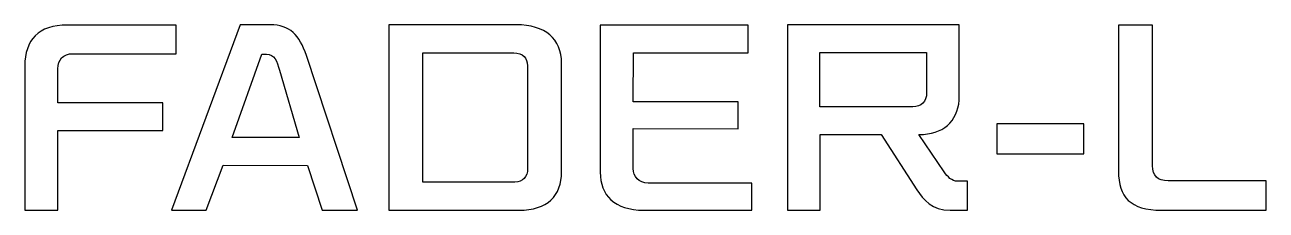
# Model space of a CAD drawing. Extents: x 4.2 to 103.2, y 277.1 to 291.9.
import ezdxf

# ---------------------------------------------------------------- set-up
doc = ezdxf.new("R2010")
doc.units = 0
doc.layers.add('图层_1', color=7, linetype='CONTINUOUS')

msp = doc.modelspace()

# ---------------------------------------------------------------- linework, layer by layer
at = {"layer": '图层_1', "color": 7}
for points in [[(8.099629, 289.548492), (16.312285, 289.548492), (16.312285, 291.834489), (7.625496, 291.834489)], [(23.798915, 291.851422), (21.394385, 291.851422), (15.941858, 277.068641), (18.701988, 277.068641), (20.03972, 280.658503), (26.779178, 280.64157), (27.930643, 277.068641), (30.758506, 277.068641)], [(43.392889, 291.851422), (33.249835, 291.851422), (33.249835, 277.068641), (43.613022, 277.068641)], [(52.725258, 280.404503), (52.725258, 283.571032), (61.090314, 283.554099), (61.090314, 285.70463), (52.725258, 285.70463), (52.742192, 289.616225), (61.88618, 289.616225), (61.88618, 291.834489), (50.100595, 291.834489), (50.100595, 280.099704)], [(78.720001, 286.161829), (78.720001, 291.851422), (65.037885, 291.851422), (65.037885, 277.068641), (67.628682, 277.068641), (67.628682, 283.0969), (72.488542, 283.0969), (75.333339, 278.694239)], [(94.116602, 280.607703), (94.116602, 291.834489), (91.407272, 291.834489), (91.407272, 280.18437)], [(26.101845, 282.876767), (20.767852, 282.876767), (23.121582, 289.514625), (23.511049, 289.514625)], [(30.758506, 277.068641), (26.677578, 289.413025)], [(43.291289, 279.303838), (35.959165, 279.303838), (35.959165, 289.616225), (43.206623, 289.616225)], [(75.011606, 285.315164), (67.611748, 285.315164), (67.611748, 289.633158), (76.112271, 289.633158), (76.112271, 286.432762)], [(4.238833, 288.566359), (4.238833, 277.068641), (6.88043, 277.068641), (6.88043, 283.418633), (15.228553, 283.418633)], [(15.228553, 283.418633), (15.228553, 285.636896), (6.88043, 285.636896), (6.88043, 288.346226)], [(24.543981, 288.227693), (26.101845, 282.876767)], [(44.307288, 288.583293), (44.307288, 280.370637)], [(47.016618, 280.13357), (47.016618, 288.769559)], [(77.517736, 280.116637), (75.502672, 283.113833), (75.858271, 283.113833)], [(62.174046, 277.068641), (62.174046, 279.236105), (53.91059, 279.236105)], [(79.3804, 277.068641), (79.3804, 279.371571), (78.584534, 279.371571)], [(103.175924, 277.068641), (103.175924, 279.405438), (95.352733, 279.405438)], [(53.588857, 277.068641), (62.174046, 277.068641)], [(77.991868, 277.068641), (79.3804, 277.068641)], [(94.844734, 277.068641), (103.175924, 277.068641)]]:
    msp.add_lwpolyline(points, dxfattribs=at)
msp.add_lwpolyline([(88.645028, 281.555969), (88.645028, 283.960499), (81.719303, 283.960499), (81.719303, 281.555969)], close=True, dxfattribs=at)
for points in [[(7.625496, 291.834489), (5.322565, 291.834489), (4.238833, 290.632224), (4.238833, 288.566359)], [(26.677578, 289.413025), (26.135712, 291.038623), (25.35678, 291.851422), (23.798915, 291.851422)], [(47.016618, 288.769559), (47.016618, 290.750757), (45.729686, 291.851422), (43.392889, 291.851422)], [(6.88043, 288.346226), (6.88043, 289.057426), (7.252963, 289.548492), (8.099629, 289.548492)], [(23.511049, 289.514625), (24.120648, 289.514625), (24.340781, 288.938892), (24.543981, 288.227693)], [(43.206623, 289.616225), (43.917822, 289.616225), (44.307288, 289.209825), (44.307288, 288.583293)], [(76.112271, 286.432762), (76.112271, 285.721563), (75.688938, 285.315164), (75.011606, 285.315164)], [(75.858271, 283.113833), (77.670136, 283.232366), (78.720001, 284.383831), (78.720001, 286.161829)], [(44.307288, 280.370637), (44.307288, 279.744104), (43.934755, 279.303838), (43.291289, 279.303838)], [(43.613022, 277.068641), (45.89902, 277.068641), (47.016618, 278.203173), (47.016618, 280.13357)], [(50.100595, 280.099704), (50.100595, 278.253973), (51.218193, 277.068641), (53.588857, 277.068641)], [(53.91059, 279.236105), (53.165524, 279.236105), (52.725258, 279.744104), (52.725258, 280.404503)], [(78.584534, 279.371571), (78.127335, 279.371571), (77.771735, 279.744104), (77.517736, 280.116637)], [(91.407272, 280.18437), (91.407272, 278.118506), (92.338604, 277.068641), (94.844734, 277.068641)], [(95.352733, 279.405438), (94.523001, 279.405438), (94.116602, 279.811837), (94.116602, 280.607703)], [(75.333339, 278.694239), (75.841338, 277.898373), (76.552537, 277.068641), (77.991868, 277.068641)]]:
    msp.add_open_spline(points, degree=3, dxfattribs=at)

doc.saveas('drawing.dxf')
